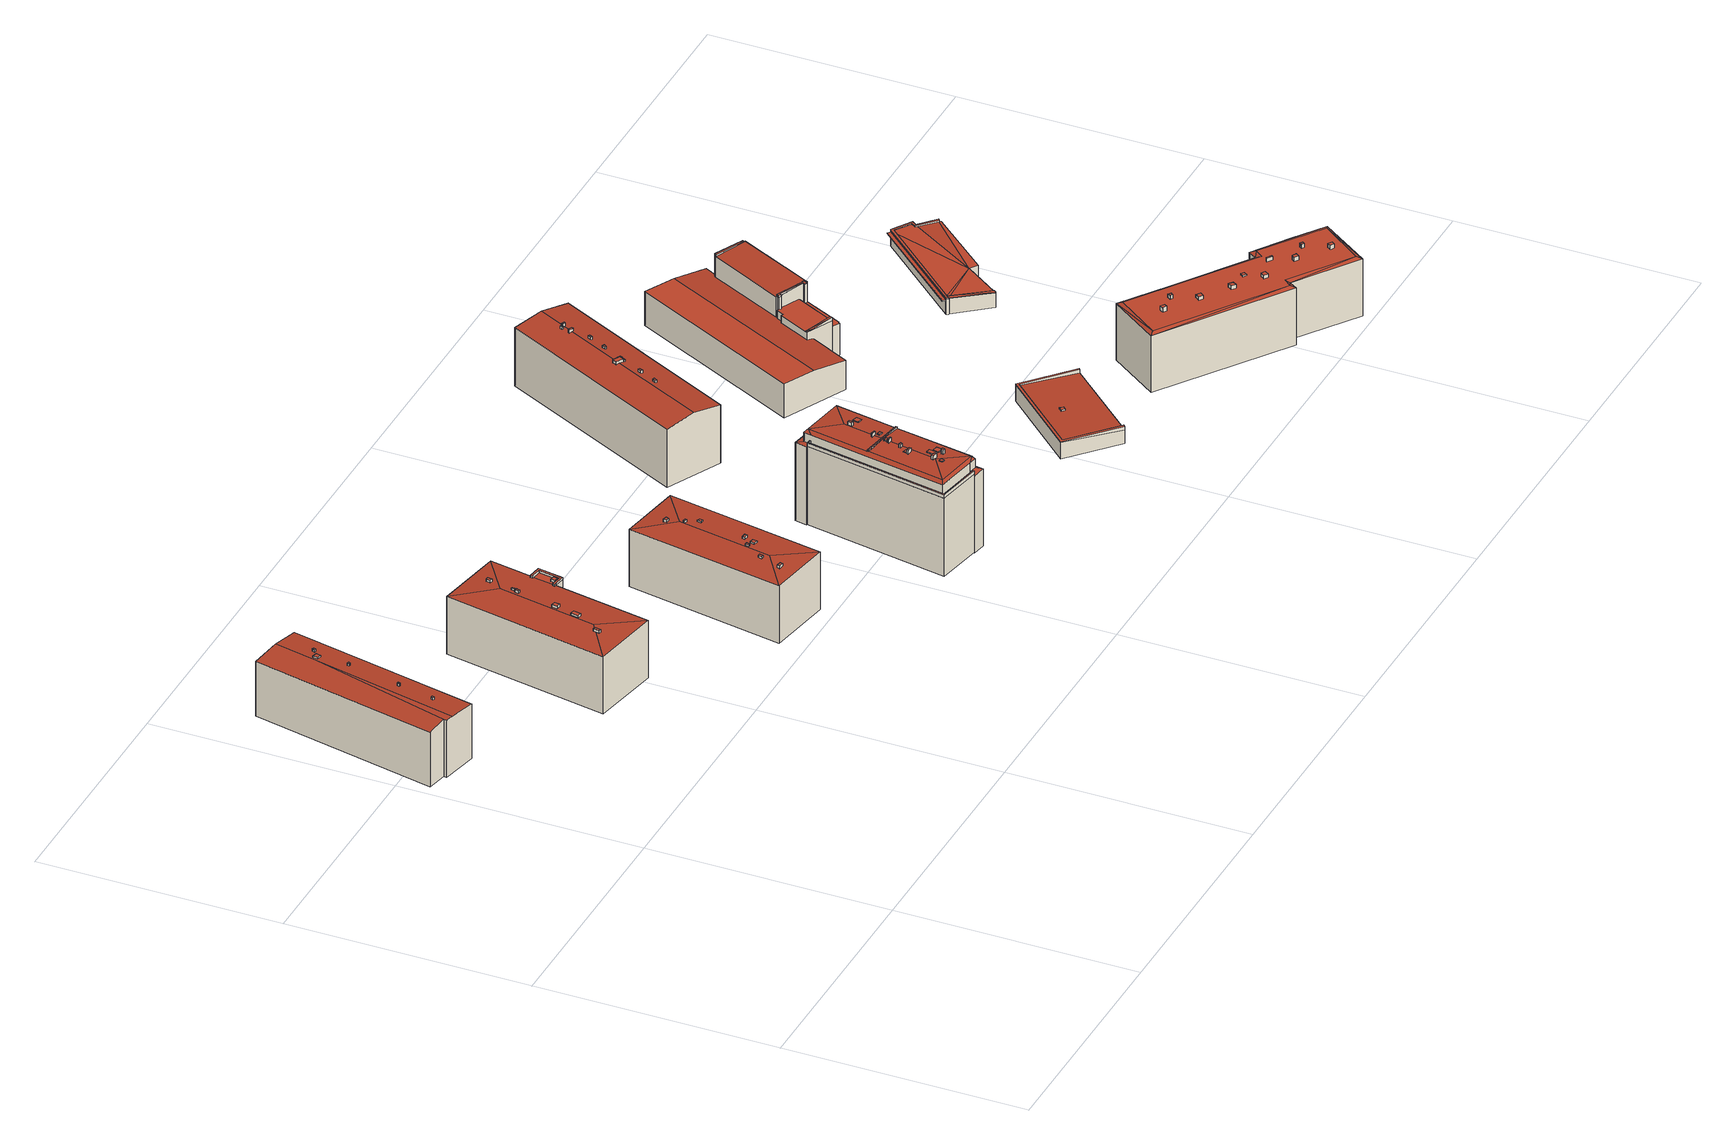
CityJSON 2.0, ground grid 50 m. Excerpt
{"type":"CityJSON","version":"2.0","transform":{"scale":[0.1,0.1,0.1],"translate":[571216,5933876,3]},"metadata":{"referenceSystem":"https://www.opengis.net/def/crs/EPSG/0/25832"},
"CityObjects":{
"building1":{"type":"Building","attributes":{"Grundfläche 2D":"479.820523","Grundhöhe NN":"5.786"},"children":["building1-1","building1-2","building1-3","building1-4","building1-5","building1-6","building1-7"],"geometry":[{"type":"Solid","lod":"3","boundaries":[[[[0,1,2,3,4]],[[3,5,6,4]],[[7,8,9,0,4,6]],[[6,5,6,7]],[[2,1,10,11]],[[3,2,11,12]],[[5,3,12,13]],[[7,6,5,13,14]],[[7,14,15,9,8]],[[10,1,0,9,15]],[[14,13,12,11,10,15]]]],"semantics":{"surfaces":[{"type":"RoofSurface"},{"type":"WallSurface"},{"type":"GroundSurface"}],"values":[[0,0,0,1,1,1,1,1,1,1,2]]}}]},
"building1-1":{"type":"BuildingInstallation","parents":["building1"],"geometry":[{"type":"MultiSurface","lod":"3","boundaries":[[[16,17,18,19]],[[19,18,20,21]],[[16,19,21,22]],[[17,16,22,23]],[[18,17,23,20]]],"semantics":{"surfaces":[{"type":"RoofSurface"},{"type":"WallSurface"}],"values":[0,1,1,1,1]}}]},
"building1-2":{"type":"BuildingInstallation","parents":["building1"],"geometry":[{"type":"MultiSurface","lod":"3","boundaries":[[[24,25,26,27]],[[27,26,28,29]],[[24,27,29,30]],[[25,24,30,31]],[[31,28,26,25]]],"semantics":{"surfaces":[{"type":"RoofSurface"},{"type":"WallSurface"}],"values":[0,1,1,1,1]}}]},
"building1-3":{"type":"BuildingInstallation","parents":["building1"],"geometry":[{"type":"MultiSurface","lod":"3","boundaries":[[[32,33,34,35]],[[35,34,36,37]],[[32,35,37,38]],[[33,32,38,39]],[[34,33,39,36]]],"semantics":{"surfaces":[{"type":"RoofSurface"},{"type":"WallSurface"}],"values":[0,1,1,1,1]}}]},
"building1-4":{"type":"BuildingInstallation","parents":["building1"],"geometry":[{"type":"MultiSurface","lod":"3","boundaries":[[[40,41,42,43]],[[41,40,44,45]],[[43,42,46,47]],[[40,43,47,44]],[[42,41,45,46]]],"semantics":{"surfaces":[{"type":"RoofSurface"},{"type":"WallSurface"}],"values":[0,1,1,1,1]}}]},
"building1-5":{"type":"BuildingInstallation","parents":["building1"],"geometry":[{"type":"MultiSurface","lod":"3","boundaries":[[[48,49,50,51]],[[51,50,52,53]],[[48,51,53,54]],[[49,48,54,55]],[[50,49,55,52]]],"semantics":{"surfaces":[{"type":"RoofSurface"},{"type":"WallSurface"}],"values":[0,1,1,1,1]}}]},
"building1-6":{"type":"BuildingInstallation","parents":["building1"],"geometry":[{"type":"MultiSurface","lod":"3","boundaries":[[[56,57,58,59]],[[60,61,58,57]],[[62,60,57,56]],[[61,63,59,58]],[[63,62,56,59]],[[60,62,63,61]]],"semantics":{"surfaces":[{"type":"RoofSurface"},{"type":"WallSurface"},{"type":"OuterCeilingSurface"}],"values":[0,1,1,1,1,2]}}]},
"building1-7":{"type":"BuildingInstallation","parents":["building1"],"geometry":[{"type":"MultiSurface","lod":"3","boundaries":[[[64,65,66,67]],[[66,65,68,69]],[[67,66,69,70]],[[64,67,70,71]],[[65,64,71,68]],[[69,68,71,70]]],"semantics":{"surfaces":[{"type":"RoofSurface"},{"type":"WallSurface"},{"type":"OuterCeilingSurface"}],"values":[0,1,1,1,1,2]}}]},
"building2":{"type":"Building","attributes":{"Grundfläche 2D":"516.847335","Grundhöhe NN":"5.838"},"children":["building2-1","building2-2","building2-3","building2-4","building2-5","building2-6","building2-7","building2-8"],"geometry":[{"type":"Solid","lod":"3","boundaries":[[[[72,73,74,75,76]],[[77,78,79,80,81,82]],[[76,75,78,77,82,81,83,84]],[[85,84,83]],[[74,73,72,76,84,85]],[[78,75,86,87]],[[79,78,87,88]],[[80,79,88,89]],[[81,80,89,90]],[[83,81,90,91]],[[85,83,91,92]],[[74,85,92,93]],[[75,74,93,86]],[[93,92,91,90,89,88,87,86]]]],"semantics":{"surfaces":[{"type":"RoofSurface"},{"type":"WallSurface"},{"type":"GroundSurface"}],"values":[[0,0,0,0,0,1,1,1,1,1,1,1,1,2]]}}]},
"building2-1":{"type":"BuildingInstallation","parents":["building2"],"geometry":[{"type":"MultiSurface","lod":"3","boundaries":[[[94,95,96,97]],[[97,96,98,99]],[[94,97,99,100]],[[95,94,100,101]],[[96,95,101,98]]],"semantics":{"surfaces":[{"type":"RoofSurface"},{"type":"WallSurface"}],"values":[0,1,1,1,1]}}]},
"building2-2":{"type":"BuildingInstallation","parents":["building2"],"geometry":[{"type":"MultiSurface","lod":"3","boundaries":[[[102,103,104,105]],[[105,104,106,107]],[[102,105,107,108]],[[103,102,108,109]],[[104,103,109,106]]],"semantics":{"surfaces":[{"type":"RoofSurface"},{"type":"WallSurface"}],"values":[0,1,1,1,1]}}]},
"building2-3":{"type":"BuildingInstallation","parents":["building2"],"geometry":[{"type":"MultiSurface","lod":"3","boundaries":[[[110,111,112,113]],[[114,115,113,112]],[[110,113,115,116]],[[111,110,116,117]],[[117,114,112,111]]],"semantics":{"surfaces":[{"type":"RoofSurface"},{"type":"WallSurface"}],"values":[0,1,1,1,1]}}]},
"building2-4":{"type":"BuildingInstallation","parents":["building2"],"geometry":[{"type":"MultiSurface","lod":"3","boundaries":[[[118,119,120,121]],[[121,120,122,123]],[[123,124,118,121]],[[119,118,124,125]],[[125,122,120,119]]],"semantics":{"surfaces":[{"type":"RoofSurface"},{"type":"WallSurface"}],"values":[0,1,1,1,1]}}]},
"building2-5":{"type":"BuildingInstallation","parents":["building2"],"geometry":[{"type":"MultiSurface","lod":"3","boundaries":[[[126,127,128,129]],[[129,128,130,131]],[[131,132,126,129]],[[127,126,132,133]],[[133,130,128,127]]],"semantics":{"surfaces":[{"type":"RoofSurface"},{"type":"WallSurface"}],"values":[0,1,1,1,1]}}]},
"building2-6":{"type":"BuildingInstallation","parents":["building2"],"geometry":[{"type":"MultiSurface","lod":"3","boundaries":[[[134,135,136,137,138]],[[139,136,135,140,73]],[[139,141,137,136]],[[134,138,137,141,72,142]],[[142,140,135,134]]],"semantics":{"surfaces":[{"type":"RoofSurface"},{"type":"WallSurface"}],"values":[0,1,1,1,1]}}]},
"building2-7":{"type":"BuildingInstallation","parents":["building2"],"geometry":[{"type":"MultiSurface","lod":"3","boundaries":[[[143,144,145,146,147,148,149,150,151,152]],[[78,79,148,147]],[[153,78,147,146]],[[79,80,149,148]],[[149,80,81,154,150]],[[151,150,154,155]],[[156,143,152,151,155,82]],[[156,157,144,143]],[[157,77,158,145,144]],[[146,145,158,153]]],"semantics":{"surfaces":[{"type":"RoofSurface"},{"type":"WallSurface"}],"values":[0,1,1,1,1,1,1,1,1,1]}}]},
"building2-8":{"type":"BuildingInstallation","parents":["building2"],"geometry":[{"type":"MultiSurface","lod":"3","boundaries":[[[159,160,161,162]],[[163,160,159,129,131]],[[161,160,163,164]],[[164,165,162,161]],[[131,129,159,162,165]]],"semantics":{"surfaces":[{"type":"RoofSurface"},{"type":"WallSurface"}],"values":[0,1,1,1,1]}}]},
"building3":{"type":"Building","attributes":{"Grundfläche 2D":"452.278908","Grundhöhe NN":"5.949"},"children":["building3-1","building3-2","building3-3","building3-4","building3-5","building3-6","building3-7","building3-8"],"geometry":[{"type":"Solid","lod":"3","boundaries":[[[[166,167,168]],[[167,166,169,170]],[[171,170,169]],[[168,167,170,171]],[[172,173,169,166]],[[173,174,171,169]],[[174,175,168,171]],[[175,172,166,168]],[[175,174,173,172]]]],"semantics":{"surfaces":[{"type":"RoofSurface"},{"type":"WallSurface"},{"type":"GroundSurface"}],"values":[[0,0,0,0,1,1,1,1,2]]}}]},
"building3-1":{"type":"BuildingInstallation","parents":["building3"],"geometry":[{"type":"MultiSurface","lod":"3","boundaries":[[[176,177,178,179]],[[179,178,180,181]],[[176,179,181,182]],[[177,176,182,183]],[[178,177,183,180]]],"semantics":{"surfaces":[{"type":"RoofSurface"},{"type":"WallSurface"}],"values":[0,1,1,1,1]}}]},
"building3-2":{"type":"BuildingInstallation","parents":["building3"],"geometry":[{"type":"MultiSurface","lod":"3","boundaries":[[[184,185,186,187]],[[188,189,187,186]],[[184,187,189,190]],[[185,184,190,191]],[[191,188,186,185]]],"semantics":{"surfaces":[{"type":"RoofSurface"},{"type":"WallSurface"}],"values":[0,1,1,1,1]}}]},
"building3-3":{"type":"BuildingInstallation","parents":["building3"],"geometry":[{"type":"MultiSurface","lod":"3","boundaries":[[[192,193,194,195]],[[195,194,196,197]],[[197,198,192,195]],[[198,199,193,192]],[[194,193,199,196]]],"semantics":{"surfaces":[{"type":"RoofSurface"},{"type":"WallSurface"}],"values":[0,1,1,1,1]}}]},
"building3-4":{"type":"BuildingInstallation","parents":["building3"],"geometry":[{"type":"MultiSurface","lod":"3","boundaries":[[[200,201,202,203]],[[203,202,204,205]],[[200,203,205,206]],[[201,200,206,207]],[[202,201,207,204]]],"semantics":{"surfaces":[{"type":"RoofSurface"},{"type":"WallSurface"}],"values":[0,1,1,1,1]}}]},
"building3-5":{"type":"BuildingInstallation","parents":["building3"],"geometry":[{"type":"MultiSurface","lod":"3","boundaries":[[[208,209,210,211]],[[211,210,212,213]],[[208,211,213,214]],[[209,208,214,215]],[[210,209,215,212]]],"semantics":{"surfaces":[{"type":"RoofSurface"},{"type":"WallSurface"}],"values":[0,1,1,1,1]}}]},
"building3-6":{"type":"BuildingInstallation","parents":["building3"],"geometry":[{"type":"MultiSurface","lod":"3","boundaries":[[[216,217,218,219]],[[219,218,220,221]],[[216,219,221,222]],[[217,216,222,223]],[[218,217,223,220]]],"semantics":{"surfaces":[{"type":"RoofSurface"},{"type":"WallSurface"}],"values":[0,1,1,1,1]}}]},
"building3-7":{"type":"BuildingInstallation","parents":["building3"],"geometry":[{"type":"MultiSurface","lod":"3","boundaries":[[[224,225,226,227]],[[227,226,228,229]],[[224,227,229,230]],[[225,224,230,231]],[[226,225,231,228]]],"semantics":{"surfaces":[{"type":"RoofSurface"},{"type":"WallSurface"}],"values":[0,1,1,1,1]}}]},
"building3-8":{"type":"BuildingInstallation","parents":["building3"],"geometry":[{"type":"MultiSurface","lod":"3","boundaries":[[[232,233,234,235]],[[235,234,236,237]],[[232,235,237,238]],[[233,232,238,239]],[[234,233,239,236]]],"semantics":{"surfaces":[{"type":"RoofSurface"},{"type":"WallSurface"}],"values":[0,1,1,1,1]}}]},
"building4":{"type":"Building","attributes":{"Grundfläche 2D":"410.886197","Grundhöhe NN":"3.977"},"children":["building4-1","building4-2","building4-3","building4-4","building4-5","building4-6","building4-7","building4-8","building4-9","building4-10","building4-11","building4-12","building4-13","building4-14","building4-15","building4-16"],"geometry":[{"type":"Solid","lod":"3","boundaries":[[[[240,241,242,243]],[[243,242,244,245]],[[246,245,244,242,247,248,249,250]],[[251,252,253,254]],[[255,253,252]],[[256,257,258]],[[259,251,254,260,261,257,256]],[[262,253,255]],[[263,262,264,265,266]],[[267,253,262,263]],[[258,257,265,264]],[[268,254,253]],[[263,266,265,269,270,271,272,273,274,275,276,277,278,279,268,253,267]],[[260,254,268,279,278,277,276,275,274,273,272,271,270,269,257,261]],[[269,265,257]],[[280,281,282,283]],[[249,284,285,286,287,250]],[[288,289,286,285]],[[289,288,290,291,292]],[[293,294,295]],[[240,296,297,298,299,293,300]],[[299,294,293]],[[301,302,303,304]],[[305,306,307,308]],[[309,305,308]],[[307,306,283,282]],[[291,280,283,306,310,311]],[[280,291,290,281]],[[248,284,249]],[[312,289,292,291,311,313]],[[286,289,312,314]],[[287,286,314,315]],[[250,287,315,316]],[[241,240,300]],[[298,297,317,318]],[[299,298,318,319]],[[294,299,319,320]],[[301,295,294,302]],[[303,302,294,320,321,305]],[[303,305,309,304]],[[243,245,297,296,240]],[[250,316,322,246]],[[245,246,322,317,297]],[[306,305,321,310]],[[251,242,241,252]],[[252,241,300]],[[252,300,293,255]],[[301,304,309,308,307,282,281,290,288,264,262,255,293,295]],[[264,288,285,258]],[[248,247,242,251,259,256,258,285,284]],[[319,318,317,322,316,315,314,312,313,311,310,321,320]]]],"semantics":{"surfaces":[{"type":"RoofSurface"},{"type":"WallSurface"},{"type":"GroundSurface"}],"values":[[0,0,0,0,0,0,0,0,0,0,0,0,0,0,0,0,0,0,0,0,0,0,0,0,0,1,1,1,1,1,1,1,1,1,1,1,1,1,1,1,1,1,1,1,1,1,1,1,1,1,2]]}}]},
"building4-1":{"type":"BuildingInstallation","parents":["building4"],"geometry":[{"type":"MultiSurface","lod":"3","boundaries":[[[323,324,325,326,327,328,329,330]],[[245,243,324,323]],[[243,244,331,325,324]],[[331,332,326,325]],[[327,326,332,247]],[[284,328,327,247,248]],[[248,249,250,329,328,284]],[[250,246,330,329]],[[246,245,323,330]]],"semantics":{"surfaces":[{"type":"RoofSurface"},{"type":"WallSurface"}],"values":[0,1,1,1,1,1,1,1,1]}}]},
"building4-2":{"type":"BuildingInstallation","parents":["building4"],"geometry":[{"type":"MultiSurface","lod":"3","boundaries":[[[333,334,335,336]],[[337,338,334,333]],[[339,335,334,338,279]],[[339,340,336,335]],[[337,333,336,340,278]]],"semantics":{"surfaces":[{"type":"RoofSurface"},{"type":"WallSurface"}],"values":[0,1,1,1,1]}}]},
"building4-3":{"type":"BuildingInstallation","parents":["building4"],"geometry":[{"type":"MultiSurface","lod":"3","boundaries":[[[341,272,342,343,273,344,345]],[[267,263,345,344]],[[263,266,341,345]],[[272,341,266,346]],[[272,347,261,342]],[[261,260,343,342]],[[273,343,260,348]],[[344,273,349,267]]],"semantics":{"surfaces":[{"type":"RoofSurface"},{"type":"WallSurface"}],"values":[0,1,1,1,1,1,1,1]}}]},
"building4-4":{"type":"BuildingInstallation","parents":["building4"],"geometry":[{"type":"MultiSurface","lod":"3","boundaries":[[[350,351,352,353,354,355]],[[356,357,351]],[[350,356,351]],[[358,353,352,351,357,359]],[[354,353,358,360]],[[356,350,355,354,360,361]]],"semantics":{"surfaces":[{"type":"RoofSurface"},{"type":"WallSurface"}],"values":[0,1,1,1,1,1]}}]},
"building4-5":{"type":"BuildingInstallation","parents":["building4"],"geometry":[{"type":"MultiSurface","lod":"3","boundaries":[[[362,363,364,365]],[[363,362,366,367]],[[364,363,367,368]],[[365,364,368,369]],[[362,365,369,366]]],"semantics":{"surfaces":[{"type":"RoofSurface"},{"type":"WallSurface"}],"values":[0,1,1,1,1]}}]},
"building4-6":{"type":"BuildingInstallation","parents":["building4"],"geometry":[{"type":"MultiSurface","lod":"3","boundaries":[[[370,371,372,373]],[[373,372,374,375]],[[370,373,375,376]],[[371,370,376,377]],[[372,371,377,374]]],"semantics":{"surfaces":[{"type":"RoofSurface"},{"type":"WallSurface"}],"values":[0,1,1,1,1]}}]},
"building4-7":{"type":"BuildingInstallation","parents":["building4"],"geometry":[{"type":"MultiSurface","lod":"3","boundaries":[[[378,379,380,381]],[[382,379,378,383,271]],[[382,384,380,379]],[[385,381,380,384,270]],[[385,383,378,381]]],"semantics":{"surfaces":[{"type":"RoofSurface"},{"type":"WallSurface"}],"values":[0,1,1,1,1]}}]},
"building4-8":{"type":"BuildingInstallation","parents":["building4"],"geometry":[{"type":"MultiSurface","lod":"3","boundaries":[[[386,387,388,389]],[[390,391,389,388]],[[386,389,391,392]],[[392,393,387,386]],[[388,387,393,390]]],"semantics":{"surfaces":[{"type":"RoofSurface"},{"type":"WallSurface"}],"values":[0,1,1,1,1]}}]},
"building4-9":{"type":"BuildingInstallation","parents":["building4"],"geometry":[{"type":"MultiSurface","lod":"3","boundaries":[[[394,395,396,397]],[[397,396,398,399]],[[394,397,399,400]],[[395,394,400,401]],[[396,395,401,398]]],"semantics":{"surfaces":[{"type":"RoofSurface"},{"type":"WallSurface"}],"values":[0,1,1,1,1]}}]},
"building4-10":{"type":"BuildingInstallation","parents":["building4"],"geometry":[{"type":"MultiSurface","lod":"3","boundaries":[[[402,403,404,405,406,407]],[[408,405,404,403,409,410]],[[406,405,408,411]],[[412,402,407,406,411,413]],[[403,402,412,409]]],"semantics":{"surfaces":[{"type":"RoofSurface"},{"type":"WallSurface"}],"values":[0,1,1,1,1]}}]},
"building4-11":{"type":"BuildingInstallation","parents":["building4"],"geometry":[{"type":"MultiSurface","lod":"3","boundaries":[[[414,415,416,417]],[[418,419,415,414]],[[419,420,416,415]],[[420,421,417,416]],[[421,418,414,417]]],"semantics":{"surfaces":[{"type":"RoofSurface"},{"type":"WallSurface"}],"values":[0,1,1,1,1]}}]},
"building4-12":{"type":"BuildingInstallation","parents":["building4"],"geometry":[{"type":"MultiSurface","lod":"3","boundaries":[[[422,423,424,425]],[[426,427,423,422]],[[427,277,428,424,423]],[[428,429,425,424]],[[426,422,425,429,276]]],"semantics":{"surfaces":[{"type":"RoofSurface"},{"type":"WallSurface"}],"values":[0,1,1,1,1]}}]},
"building4-13":{"type":"BuildingInstallation","parents":["building4"],"geometry":[{"type":"MultiSurface","lod":"3","boundaries":[[[430,431,432,433,434,435]],[[436,437,430,435]],[[438,433,432,431,430,437,275,439]],[[438,440,434,433]],[[274,436,435,434,440]]],"semantics":{"surfaces":[{"type":"RoofSurface"},{"type":"WallSurface"}],"values":[0,1,1,1,1]}}]},
"building4-14":{"type":"BuildingInstallation","parents":["building4"],"geometry":[{"type":"MultiSurface","lod":"3","boundaries":[[[441,442,443,444]],[[445,446,444,443]],[[441,444,446,447]],[[447,448,442,441]],[[443,442,448,445]]],"semantics":{"surfaces":[{"type":"RoofSurface"},{"type":"WallSurface"}],"values":[0,1,1,1,1]}}]},
"building4-15":{"type":"BuildingInstallation","parents":["building4"],"geometry":[{"type":"MultiSurface","lod":"3","boundaries":[[[449,450,451,452]],[[452,451,453,454]],[[449,452,454,455]],[[450,449,455,456]],[[451,450,456,453]]],"semantics":{"surfaces":[{"type":"RoofSurface"},{"type":"WallSurface"}],"values":[0,1,1,1,1]}}]},
"building4-16":{"type":"BuildingInstallation","parents":["building4"],"geometry":[{"type":"MultiSurface","lod":"3","boundaries":[[[457,458,459,460]],[[461,462,458,457]],[[462,463,459,458]],[[463,464,460,459]],[[464,461,457,460]]],"semantics":{"surfaces":[{"type":"RoofSurface"},{"type":"WallSurface"}],"values":[0,1,1,1,1]}}]},
"building5":{"type":"Building","attributes":{"Grundfläche 2D":"140.785035","Grundhöhe NN":"5.157"},"geometry":[{"type":"Solid","lod":"3","boundaries":[[[[465,466,467,468,469,470,471,472,473]],[[474,475,467,466]],[[475,476,477,478,479,471,470,469,468,467]],[[479,480,481,482,465,473,472,471]],[[482,474,466,465]],[[476,475,474,482,481,480,479,478,477]]]],"semantics":{"surfaces":[{"type":"RoofSurface"},{"type":"WallSurface"},{"type":"GroundSurface"}],"values":[[0,1,1,1,1,2]]}}]},
"building6":{"type":"Building","attributes":{"Grundfläche 2D":"553.364029","Grundhöhe NN":"5.440"},"children":["building6-1","building6-2","building6-3","building6-4","building6-5","building6-6","building6-7","building6-8","building6-9","building6-10"],"geometry":[{"type":"Solid","lod":"3","boundaries":[[[[483,484,485,486,487,488,489,490,491,492]],[[487,486,485,484,483,492,491,490,493,494]],[[489,488,495,496]],[[493,490,489,496,497]],[[494,493,497,498]],[[495,488,487,494,498]],[[497,496,495,498]]]],"semantics":{"surfaces":[{"type":"RoofSurface"},{"type":"WallSurface"},{"type":"GroundSurface"}],"values":[[0,0,1,1,1,1,2]]}}]},
"building6-1":{"type":"BuildingInstallation","parents":["building6"],"geometry":[{"type":"MultiSurface","lod":"3","boundaries":[[[499,500,501,502]],[[502,501,503,504]],[[499,502,504,505]],[[500,499,505,506]],[[501,500,506,503]]],"semantics":{"surfaces":[{"type":"RoofSurface"},{"type":"WallSurface"}],"values":[0,1,1,1,1]}}]},
"building6-2":{"type":"BuildingInstallation","parents":["building6"],"geometry":[{"type":"MultiSurface","lod":"3","boundaries":[[[507,508,509,510]],[[510,509,511,512]],[[507,510,512,513]],[[508,507,513,514]],[[509,508,514,511]]],"semantics":{"surfaces":[{"type":"RoofSurface"},{"type":"WallSurface"}],"values":[0,1,1,1,1]}}]},
"building6-3":{"type":"BuildingInstallation","parents":["building6"],"geometry":[{"type":"MultiSurface","lod":"3","boundaries":[[[515,516,517,518]],[[519,520,516,515]],[[520,521,517,516]],[[521,522,518,517]],[[522,519,515,518]]],"semantics":{"surfaces":[{"type":"RoofSurface"},{"type":"WallSurface"}],"values":[0,1,1,1,1]}}]},
"building6-4":{"type":"BuildingInstallation","parents":["building6"],"geometry":[{"type":"MultiSurface","lod":"3","boundaries":[[[523,524,525,526,527]],[[528,529,525,524]],[[529,484,530,527,526,525]],[[530,531,523,527]],[[483,528,524,523,531]]],"semantics":{"surfaces":[{"type":"RoofSurface"},{"type":"WallSurface"}],"values":[0,1,1,1,1]}}]},
"building6-5":{"type":"BuildingInstallation","parents":["building6"],"geometry":[{"type":"MultiSurface","lod":"3","boundaries":[[[532,533,534,535]],[[536,537,532,535]],[[538,533,532,537,486]],[[538,539,534,533]],[[485,536,535,534,539]]],"semantics":{"surfaces":[{"type":"RoofSurface"},{"type":"WallSurface"}],"values":[0,1,1,1,1]}}]},
"building6-6":{"type":"BuildingInstallation","parents":["building6"],"geometry":[{"type":"MultiSurface","lod":"3","boundaries":[[[540,541,542,543]],[[543,542,544,545]],[[540,543,545,546]],[[541,540,546,547]],[[542,541,547,544]]],"semantics":{"surfaces":[{"type":"RoofSurface"},{"type":"WallSurface"}],"values":[0,1,1,1,1]}}]},
"building6-7":{"type":"BuildingInstallation","parents":["building6"],"geometry":[{"type":"MultiSurface","lod":"3","boundaries":[[[548,549,550,551]],[[548,551,552,553]],[[551,550,554,552]],[[549,548,553,555]],[[550,549,555,554]]],"semantics":{"surfaces":[{"type":"RoofSurface"},{"type":"WallSurface"}],"values":[0,1,1,1,1]}}]},
"building6-8":{"type":"BuildingInstallation","parents":["building6"],"geometry":[{"type":"MultiSurface","lod":"3","boundaries":[[[556,557,558,559]],[[559,558,560,561]],[[556,559,561,562]],[[557,556,562,563]],[[558,557,563,560]]],"semantics":{"surfaces":[{"type":"RoofSurface"},{"type":"WallSurface"}],"values":[0,1,1,1,1]}}]},
"building6-9":{"type":"BuildingInstallation","parents":["building6"],"geometry":[{"type":"MultiSurface","lod":"3","boundaries":[[[564,565,566,567]],[[567,566,568,569]],[[564,567,569,570]],[[565,564,570,571]],[[566,565,571,568]]],"semantics":{"surfaces":[{"type":"RoofSurface"},{"type":"WallSurface"}],"values":[0,1,1,1,1]}}]},
"building6-10":{"type":"BuildingInstallation","parents":["building6"],"geometry":[{"type":"MultiSurface","lod":"3","boundaries":[[[572,573,574,575,576,577]],[[578,579,580,575,574,573]],[[581,576,575,580,492]],[[581,582,577,576]],[[573,572,577,582,491,578]]],"semantics":{"surfaces":[{"type":"RoofSurface"},{"type":"WallSurface"}],"values":[0,1,1,1,1]}}]},
"building7":{"type":"Building","attributes":{"Grundfläche 2D":"264.775721","Grundhöhe NN":"6.166"},"children":["building7-1"],"geometry":[{"type":"Solid","lod":"3","boundaries":[[[[583,584,585,586,587,588,589,590]],[[591,592,593,594]],[[595,594,585,584]],[[594,593,586,585]],[[587,586,593,592]],[[592,591,588,587]],[[591,596,589,588]],[[596,597,590,589]],[[597,598,583,590]],[[595,584,583,598]],[[598,597,599,600]],[[595,598,600,601]],[[594,595,601,602]],[[603,596,591,594,602,604]],[[597,596,603,599]],[[602,601,600,599,603,604]]]],"semantics":{"surfaces":[{"type":"RoofSurface"},{"type":"WallSurface"},{"type":"GroundSurface"}],"values":[[0,0,1,1,1,1,1,1,1,1,1,1,1,1,1,2]]}}]},
"building7-1":{"type":"BuildingInstallation","parents":["building7"],"geometry":[{"type":"MultiSurface","lod":"3","boundaries":[[[605,606,607,608]],[[608,607,609,610]],[[605,608,610,611]],[[606,605,611,612]],[[607,606,612,609]]],"semantics":{"surfaces":[{"type":"RoofSurface"},{"type":"WallSurface"}],"values":[0,1,1,1,1]}}]},
"building8":{"type":"Building","attributes":{"Grundfläche 2D":"761.948234","Grundhöhe NN":"5.975"},"children":["building8-1","building8-2","building8-3"],"geometry":[{"type":"Solid","lod":"3","boundaries":[[[[613,614,615,616,617,618,619,620,621,622,623,624]],[[625,626,627,628,629,630,631,632,633,634,635,636,637,638,639,640,641,642,643,644,645,646,647]],[[648,649,650,651,652,653,654,655,656,657,658,659,660,661,662,663,664]],[[656,665,666,657]],[[667,668,669,670,671,672,673,674,675,676,677]],[[618,664,663,619]],[[619,663,662,620]],[[620,662,661,621]],[[622,621,661,660,623]],[[678,624,623,660,659,679]],[[678,677,624]],[[614,613,624,677,676]],[[655,654,680,681]],[[665,656,655,681,682]],[[666,665,682,683]],[[658,657,666,683,684]],[[659,658,684,679]],[[667,677,678,685]],[[668,667,685,686]],[[669,668,686,687]],[[670,669,687,688]],[[618,617,643,642,641,640,649,648,664]],[[643,617,616,644]],[[644,616,615,645]],[[676,675,647,646,645,615,614]],[[647,675,674,625]],[[625,674,673,626]],[[626,673,672,627]],[[629,628,627,672,671,670]],[[629,670,688,689,630]],[[632,631,630,689,690]],[[633,632,690,691]],[[634,633,691,692]],[[653,636,635,634,692,680,654]],[[636,653,652,637]],[[637,652,651,638]],[[638,651,650,639]],[[639,650,649,640]],[[691,690,689,688,687,686,685,678,679,684,683,682,681,680,692]]]],"semantics":{"surfaces":[{"type":"RoofSurface"},{"type":"WallSurface"},{"type":"GroundSurface"}],"values":[[0,0,0,0,0,1,1,1,1,1,1,1,1,1,1,1,1,1,1,1,1,1,1,1,1,1,1,1,1,1,1,1,1,1,1,1,1,1,2]]}}]},
"building8-1":{"type":"BuildingInstallation","parents":["building8"],"geometry":[{"type":"MultiSurface","lod":"3","boundaries":[[[693,694,695]],[[696,693,695,697]],[[698,697,699]],[[696,697,698]],[[624,613,694,693]],[[694,613,700,697,695]],[[700,622,699,697]],[[622,623,698,699]],[[623,624,693,696,698]]],"semantics":{"surfaces":[{"type":"RoofSurface"},{"type":"WallSurface"}],"values":[0,0,0,0,1,1,1,1,1]}}]},
"building8-2":{"type":"BuildingInstallation","parents":["building8"],"geometry":[{"type":"MultiSurface","lod":"3","boundaries":[[[701,702,703,704,705]],[[635,636,703,702,634]],[[636,637,706,705,704,703]],[[633,701,705,706]],[[633,634,702,701]]],"semantics":{"surfaces":[{"type":"RoofSurface"},{"type":"WallSurface"}],"values":[0,1,1,1,1]}}]},
"building8-3":{"type":"BuildingInstallation","parents":["building8"],"geometry":[{"type":"MultiSurface","lod":"3","boundaries":[[[707,708,709,710,711,712,713,714,715,716,717,718,719,720,721,722,723]],[[643,644,718,717]],[[644,645,719,718]],[[646,647,720,719,645]],[[721,720,647,625]],[[625,626,722,721]],[[626,627,723,722]],[[627,724,725,708,707,723]],[[725,726,709,708]],[[726,727,710,709]],[[727,728,729,730,713,712,711,710]],[[641,642,643,717,716,715,714,713,730,640]]],"semantics":{"surfaces":[{"type":"RoofSurface"},{"type":"WallSurface"}],"values":[0,1,1,1,1,1,1,1,1,1,1,1]}}]},
"building9":{"type":"Building","attributes":{"Grundfläche 2D":"584.685954","Grundhöhe NN":"6.129"},"children":["building9-1","building9-2","building9-3","building9-4","building9-5","building9-6","building9-7","building9-8","building9-9","building9-10","building9-11","building9-12","building9-13"],"geometry":[{"type":"Solid","lod":"3","boundaries":[[[[731,732,733]],[[733,734,735]],[[732,734,733]],[[736,737,731]],[[737,732,731]],[[738,737,736]],[[739,740,738]],[[740,741,738]],[[741,737,738]],[[742,743,739]],[[743,740,739]],[[744,745,746,743,742]],[[747,746,745]],[[735,734,748,747]],[[748,746,747]],[[740,743,746,748,734,732,737,741]],[[731,733,749,750]],[[736,731,750,751]],[[738,736,751,752]],[[739,738,752,753]],[[742,739,753,754]],[[745,744,742,754,755]],[[747,745,755,756]],[[733,735,747,756,749]],[[750,749,756,755,754,753,752,751]]]],"semantics":{"surfaces":[{"type":"RoofSurface"},{"type":"WallSurface"},{"type":"GroundSurface"}],"values":[[0,0,0,0,0,0,0,0,0,0,0,0,0,0,0,0,1,1,1,1,1,1,1,1,2]]}}]},
"building9-1":{"type":"BuildingInstallation","parents":["building9"],"geometry":[{"type":"MultiSurface","lod":"3","boundaries":[[[757,758,759,760]],[[760,759,761,762]],[[757,760,762,763]],[[758,757,763,764]],[[759,758,764,761]]],"semantics":{"surfaces":[{"type":"RoofSurface"},{"type":"WallSurface"}],"values":[0,1,1,1,1]}}]},
"building9-2":{"type":"BuildingInstallation","parents":["building9"],"geometry":[{"type":"MultiSurface","lod":"3","boundaries":[[[765,766,767,768]],[[768,767,769,770]],[[770,771,765,768]],[[771,772,766,765]],[[767,766,772,769]]],"semantics":{"surfaces":[{"type":"RoofSurface"},{"type":"WallSurface"}],"values":[0,1,1,1,1]}}]},
"building9-3":{"type":"BuildingInstallation","parents":["building9"],"geometry":[{"type":"MultiSurface","lod":"3","boundaries":[[[773,774,775,776]],[[776,775,777,778]],[[778,779,773,776]],[[779,780,774,773]],[[775,774,780,777]]],"semantics":{"surfaces":[{"type":"RoofSurface"},{"type":"WallSurface"}],"values":[0,1,1,1,1]}}]},
"building9-4":{"type":"BuildingInstallation","parents":["building9"],"geometry":[{"type":"MultiSurface","lod":"3","boundaries":[[[781,782,783,784]],[[784,783,785,786]],[[781,784,786,787]],[[782,781,787,788]],[[783,782,788,785]]],"semantics":{"surfaces":[{"type":"RoofSurface"},{"type":"WallSurface"}],"values":[0,1,1,1,1]}}]},
"building9-5":{"type":"BuildingInstallation","parents":["building9"],"geometry":[{"type":"MultiSurface","lod":"3","boundaries":[[[789,790,791,792,793,794]],[[795,796,790,789,797]],[[791,790,796,798]],[[799,800,792,791,798]],[[800,801,802,797,789,794,793,792]]],"semantics":{"surfaces":[{"type":"RoofSurface"},{"type":"WallSurface"}],"values":[0,1,1,1,1]}}]},
"building9-6":{"type":"BuildingInstallation","parents":["building9"],"geometry":[{"type":"MultiSurface","lod":"3","boundaries":[[[803,804,805,806]],[[806,805,807,808]],[[803,806,808,809]],[[804,803,809,810]],[[805,804,810,807]]],"semantics":{"surfaces":[{"type":"RoofSurface"},{"type":"WallSurface"}],"values":[0,1,1,1,1]}}]},
"building9-7":{"type":"BuildingInstallation","parents":["building9"],"geometry":[{"type":"MultiSurface","lod":"3","boundaries":[[[811,812,813,814,815,816]],[[817,814,813,812,818,819]],[[815,814,817,820]],[[816,815,820,821]],[[818,812,811,816,821,822]]],"semantics":{"surfaces":[{"type":"RoofSurface"},{"type":"WallSurface"}],"values":[0,1,1,1,1]}}]},
"building9-8":{"type":"BuildingInstallation","parents":["building9"],"geometry":[{"type":"MultiSurface","lod":"3","boundaries":[[[823,824,825,826,827,828]],[[826,825,824,829,830,831]],[[827,826,831,832]],[[823,828,827,832,833,834]],[[834,829,824,823]]],"semantics":{"surfaces":[{"type":"RoofSurface"},{"type":"WallSurface"}],"values":[0,1,1,1,1]}}]},
"building9-9":{"type":"BuildingInstallation","parents":["building9"],"geometry":[{"type":"MultiSurface","lod":"3","boundaries":[[[835,836,837,838]],[[838,837,839,840]],[[835,838,840,841]],[[836,835,841,842]],[[837,836,842,839]]],"semantics":{"surfaces":[{"type":"RoofSurface"},{"type":"WallSurface"}],"values":[0,1,1,1,1]}}]},
"building9-10":{"type":"BuildingInstallation","parents":["building9"],"geometry":[{"type":"MultiSurface","lod":"3","boundaries":[[[843,844,845,846]],[[844,843,847,848]],[[845,844,848,849]],[[849,850,846,845]],[[850,847,843,846]]],"semantics":{"surfaces":[{"type":"RoofSurface"},{"type":"WallSurface"}],"values":[0,1,1,1,1]}}]},
"building9-11":{"type":"BuildingInstallation","parents":["building9"],"geometry":[{"type":"MultiSurface","lod":"3","boundaries":[[[851,852,853,854]],[[855,856,853,852]],[[856,857,854,853]],[[857,858,851,854]],[[858,855,852,851]],[[855,858,857,856]]],"semantics":{"surfaces":[{"type":"RoofSurface"},{"type":"WallSurface"},{"type":"OuterCeilingSurface"}],"values":[0,1,1,1,1,2]}}]},
"building9-12":{"type":"BuildingInstallation","parents":["building9"],"geometry":[{"type":"MultiSurface","lod":"3","boundaries":[[[859,860,861,862]],[[863,864,861,860]],[[864,865,862,861]],[[865,866,859,862]],[[866,863,860,859]],[[863,866,865,864]]],"semantics":{"surfaces":[{"type":"RoofSurface"},{"type":"WallSurface"},{"type":"OuterCeilingSurface"}],"values":[0,1,1,1,1,2]}}]},
"building9-13":{"type":"BuildingInstallation","parents":["building9"],"geometry":[{"type":"MultiSurface","lod":"3","boundaries":[[[867,868,869,870]],[[871,872,870,869]],[[872,873,867,870]],[[873,874,868,867]],[[874,871,869,868]],[[874,873,872,871]]],"semantics":{"surfaces":[{"type":"RoofSurface"},{"type":"WallSurface"},{"type":"OuterCeilingSurface"}],"values":[0,1,1,1,1,2]}}]},
"building10":{"type":"Building","attributes":{"Grundfläche 2D":"242.270572","Grundhöhe NN":"6.377"},"children":["building10-1"],"geometry":[{"type":"Solid","lod":"3","boundaries":[[[[875,876,877,878]],[[876,879,880,881,877]],[[882,883,884,885,886,887,888,889,881,880,890,891,892,893,894,895]],[[896,897,898]],[[898,899,900,901,896]],[[902,903,898,904,905]],[[906,898,903]],[[907,908,909,910,898,906,911]],[[899,898,910]],[[912,897,875,878]],[[901,900,880,879,876,875,897,896]],[[900,899,910,909,890,880]],[[891,890,909,908]],[[908,907,911,892,891]],[[911,906,903,893,892]],[[903,902,913,895,894,893]],[[913,914,882,895]],[[914,915,883,882]],[[915,916,884,883]],[[916,917,885,884]],[[917,918,919,887,886,885]],[[919,920,888,887]],[[920,921,922,881,889,888]],[[922,923,912,878,877,881]],[[924,922,921,920,925,926]],[[927,912,923,922,924,928]],[[898,897,912,927,929]],[[904,898,929,930]],[[905,904,930,931]],[[902,905,931,932]],[[913,902,932,933]],[[914,913,933,934]],[[915,914,934,935]],[[916,915,935,936]],[[917,916,936,937]],[[919,938,939,940,925,920]],[[919,918,917,937,941,940,939,938]],[[938,919,938,939,940,939]],[[933,932,931,930,929,927,928,924,926,925,940,941,937,936,935,934]]]],"semantics":{"surfaces":[{"type":"RoofSurface"},{"type":"WallSurface"},{"type":"GroundSurface"}],"values":[[0,0,0,0,0,0,0,0,0,1,1,1,1,1,1,1,1,1,1,1,1,1,1,1,1,1,1,1,1,1,1,1,1,1,1,1,1,1,2]]}}]},
"building10-1":{"type":"BuildingInstallation","parents":["building10"],"geometry":[{"type":"MultiSurface","lod":"3","boundaries":[[[938,942,943,944]],[[938,939,945,942]],[[943,942,945,946]],[[944,943,946,947]],[[938,944,947,939]],[[945,939,947,946]]],"semantics":{"surfaces":[{"type":"RoofSurface"},{"type":"WallSurface"},{"type":"OuterCeilingSurface"}],"values":[0,1,1,1,1,2]}}]}
},
"vertices":[
[142,1305,154],[82,1318,148],[0,930,148],[42,921,153],[123,1215,154],[41,915,153],[57,911,154],[116,899,148],[141,1015,148],[199,1293,148],[82,1318,28],[0,930,28],[42,921,28],[41,915,28],[116,899,28],[199,1293,28],
[98,966,157],[99,970,157],[95,971,157],[94,967,157],[95,971,152],[94,967,152],[98,966,151],[99,970,151],
[137,1212,157],[139,1222,157],[129,1224,157],[128,1214,157],[129,1224,154],[128,1214,154],[137,1212,153],[139,1222,153],
[133,1153,157],[137,1152,157],[138,1156,157],[134,1157,157],[138,1156,151],[134,1157,152],[133,1153,152],[137,1152,151],
[149,1229,157],[153,1229,157],[154,1234,157],[151,1235,157],[149,1229,152],[153,1229,151],[154,1234,151],[151,1235,152],
[110,1042,157],[114,1041,157],[115,1046,157],[111,1046,157],[115,1046,151],[111,1046,152],[110,1042,152],[114,1041,151],
[183,1203,51],[181,1204,51],[175,1176,51],[177,1175,51],[181,1204,49],[175,1176,49],[183,1203,49],[177,1175,49],
[143,1015,51],[141,1015,51],[135,988,51],[137,988,51],[141,1015,49],[135,988,49],[137,988,49],[143,1015,49],
[420,787,158],[414,782,157],[350,739,154],[493,713,154],[433,796,159],[530,921,154],[529,915,154],[551,912,154],[561,965,154],[538,968,154],[537,964,154],[554,1058,154],[471,1001,159],[413,1083,154],[493,713,28],[529,915,28],[551,912,28],[561,965,28],[538,968,28],[554,1058,28],[413,1083,28],[350,739,28],
[489,1026,162],[491,1036,162],[486,1036,162],[484,1027,162],[486,1036,156],[484,1027,157],[489,1026,157],[491,1036,156],
[442,831,163],[451,830,163],[454,846,163],[445,848,163],[454,846,158],[445,848,159],[442,831,159],[451,830,158],
[545,919,159],[547,928,159],[538,930,159],[536,921,159],[538,930,154],[536,921,154],[545,919,154],[547,928,154],
[462,878,164],[464,889,164],[455,890,164],[453,879,164],[455,890,158],[453,879,158],[462,878,158],[464,889,158],
[479,972,162],[480,981,162],[477,982,162],[476,972,162],[477,982,158],[476,972,158],[479,972,158],[480,981,158],
[420,788,163],[415,789,163],[413,776,163],[418,775,163],[420,787,163],[413,776,157],[415,789,157],[418,775,157],[420,788,158],
[555,961,159],[548,917,159],[526,921,159],[525,916,159],[529,915,159],[551,912,159],[561,965,159],[534,969,159],[533,964,159],[537,964,159],[525,916,154],[534,969,154],[533,964,154],[555,961,154],[548,917,154],[526,921,154],
[476,972,164],[472,973,164],[470,965,164],[475,964,164],[472,973,158],[470,965,158],[475,964,158],
[828,518,155],[773,595,160],[694,541,155],[886,846,155],[807,792,160],[752,869,155],[828,518,29],[886,846,29],[752,869,29],[694,541,29],
[758,605,163],[764,604,163],[765,612,163],[760,613,163],[765,612,159],[760,613,159],[758,605,159],[764,604,159],
[784,643,163],[788,642,163],[790,649,163],[785,650,163],[790,649,159],[785,650,160],[784,643,160],[788,642,159],
[813,780,164],[814,784,164],[807,785,164],[806,782,164],[807,785,160],[806,782,160],[813,780,159],[814,784,159],
[813,659,163],[814,664,163],[805,665,163],[804,660,163],[805,665,159],[804,660,159],[813,659,158],[814,664,158],
[805,635,162],[806,644,162],[797,645,162],[796,637,162],[797,645,159],[796,637,159],[805,635,158],[806,644,158],
[803,812,164],[805,818,164],[797,820,164],[796,813,164],[797,820,158],[796,813,159],[803,812,159],[805,818,158],
[827,754,162],[828,761,162],[822,763,162],[821,755,162],[822,763,159],[821,755,159],[827,754,158],[828,761,158],
[754,561,163],[755,566,163],[745,568,163],[744,562,163],[745,568,158],[744,562,157],[754,561,157],[755,566,158],
[1142,355,182],[1142,359,182],[1057,375,182],[1141,353,182],[1119,357,182],[1141,350,182],[1046,367,182],[1108,664,182],[1109,666,182],[1100,667,182],[1099,667,182],[1057,375,203],[1142,359,203],[1156,362,210],[1063,378,210],[1160,356,203],[1108,664,203],[1115,672,210],[1111,679,203],[1086,541,203],[1092,540,210],[1092,543,210],[1189,523,203],[1184,525,210],[1213,661,203],[1207,656,210],[1184,527,210],[1184,524,210],[1117,416,213],[1153,617,213],[1142,554,213],[1141,551,213],[1139,535,213],[1138,532,213],[1137,528,213],[1136,522,213],[1136,519,213],[1135,515,213],[1118,423,213],[1117,418,213],[1215,609,193],[1205,611,197],[1199,581,197],[1210,579,193],[1109,666,183],[1111,679,183],[1102,692,182],[1098,667,182],[1213,661,183],[1227,670,182],[1205,611,183],[1215,609,182],[1226,668,182],[1160,356,184],[1179,405,179],[1169,407,184],[1141,353,181],[1141,350,180],[1140,348,179],[1168,344,179],[1142,359,184],[1169,407,195],[1179,405,192],[1184,435,192],[1174,437,195],[1184,435,180],[1210,579,180],[1199,581,185],[1189,523,185],[1174,437,185],[1210,579,10],[1215,609,10],[1227,670,10],[1226,668,10],[1102,692,10],[1098,667,10],[1099,667,10],[1141,350,10],[1140,348,10],[1168,344,10],[1179,405,10],[1184,435,10],[1046,367,10],
[1141,350,190],[1141,353,190],[1049,369,190],[1101,665,190],[1108,664,190],[1109,666,190],[1099,667,190],[1046,367,190],[1049,369,182],[1101,665,182],
[1113,424,221],[1112,419,221],[1122,417,221],[1123,422,221],[1113,424,212],[1112,419,212],[1122,417,212],[1123,422,212],
[1184,527,213],[1092,543,213],[1092,540,213],[1184,524,213],[1184,525,213],[1154,532,212],[1116,539,211],[1116,535,211],[1154,529,212],
[1147,548,214],[1146,543,214],[1154,541,214],[1155,541,214],[1156,547,214],[1154,547,214],[1147,548,212],[1146,543,212],[1155,541,212],[1154,541,212],[1156,547,212],[1154,547,212],
[1139,415,221],[1138,411,221],[1143,410,221],[1144,415,221],[1139,415,211],[1138,411,211],[1143,410,211],[1144,415,211],
[1113,401,214],[1119,400,214],[1120,407,214],[1113,408,214],[1120,407,212],[1113,408,212],[1113,401,212],[1119,400,212],
[1135,552,220],[1144,550,220],[1145,553,220],[1136,555,220],[1144,550,213],[1135,552,212],[1145,553,213],[1136,555,212],
[1121,468,220],[1121,472,220],[1112,473,220],[1111,469,220],[1112,473,212],[1111,469,212],[1121,468,212],[1121,472,212],
[1129,489,220],[1130,493,220],[1124,494,220],[1124,490,220],[1124,494,212],[1124,490,212],[1129,489,213],[1130,493,213],
[1156,600,220],[1158,609,220],[1154,610,220],[1153,610,220],[1152,601,220],[1154,601,220],[1153,610,213],[1158,609,212],[1154,610,213],[1152,601,213],[1156,600,212],[1154,601,212],
[1142,433,213],[1140,421,213],[1151,419,213],[1153,431,213],[1142,433,211],[1140,421,211],[1151,419,211],[1153,431,211],
[1130,520,220],[1129,516,220],[1138,515,220],[1139,518,220],[1130,520,212],[1129,516,212],[1138,515,212],[1139,518,212],
[1132,523,215],[1136,522,215],[1139,521,215],[1141,521,215],[1142,527,215],[1133,528,215],[1133,528,212],[1132,523,212],[1141,521,212],[1139,521,212],[1142,527,212],
[1122,473,213],[1123,479,213],[1114,480,213],[1113,474,213],[1114,480,212],[1113,474,212],[1122,473,212],[1123,479,212],
[1169,596,213],[1180,594,213],[1182,605,213],[1171,608,213],[1182,605,211],[1171,608,211],[1169,596,211],[1180,594,211],
[1138,439,215],[1130,440,215],[1127,425,215],[1135,423,215],[1138,439,212],[1130,440,212],[1127,425,212],[1135,423,212],
[1269,432,68],[1260,663,68],[1226,668,68],[1215,609,68],[1210,579,68],[1184,435,68],[1183,430,68],[1184,430,68],[1202,430,68],[1260,663,22],[1226,668,22],[1215,609,22],[1210,579,22],[1184,435,22],[1183,430,22],[1184,430,22],[1202,430,22],[1269,432,22],
[1298,1232,162],[1296,1229,162],[1241,1115,162],[1237,1107,162],[1144,915,162],[1200,887,152],[1392,1280,152],[1335,1308,162],[1308,1252,162],[1306,1250,162],[1278,1336,152],[1087,943,152],[1200,887,24],[1392,1280,24],[1278,1336,24],[1087,943,24],
[1249,1101,164],[1253,1109,164],[1251,1110,164],[1247,1102,164],[1251,1110,161],[1247,1102,160],[1249,1101,160],[1253,1109,160],
[1272,1149,166],[1275,1155,166],[1272,1157,166],[1269,1150,166],[1272,1157,161],[1269,1150,161],[1272,1149,160],[1275,1155,160],
[1298,1254,166],[1296,1249,166],[1299,1248,166],[1301,1253,166],[1298,1254,161],[1296,1249,161],[1299,1248,161],[1301,1253,161],
[1300,1231,168],[1292,1235,168],[1290,1232,168],[1296,1229,168],[1299,1228,168],[1292,1235,161],[1290,1232,161],[1299,1228,162],[1300,1231,162],
[1230,1110,168],[1244,1103,168],[1248,1111,168],[1234,1119,168],[1234,1119,161],[1230,1110,161],[1244,1103,161],[1248,1111,161],
[1227,1056,166],[1230,1063,166],[1227,1065,166],[1224,1058,166],[1227,1065,161],[1224,1058,161],[1227,1056,160],[1230,1063,160],
[1251,1113,162],[1257,1110,162],[1259,1115,162],[1253,1118,162],[1253,1118,161],[1251,1113,161],[1259,1115,160],[1257,1110,160],
[1290,1186,166],[1293,1192,166],[1290,1194,166],[1287,1187,166],[1290,1194,161],[1287,1187,161],[1290,1186,160],[1293,1192,160],
[1209,1019,166],[1212,1026,166],[1209,1027,166],[1206,1021,166],[1209,1027,161],[1206,1021,161],[1209,1019,160],[1212,1026,160],
[1308,1252,168],[1304,1254,168],[1303,1252,168],[1303,1251,168],[1308,1248,168],[1310,1251,168],[1304,1254,162],[1303,1252,162],[1303,1251,162],[1308,1248,162],[1310,1251,162],
[1458,319,70],[1553,233,70],[1556,236,70],[1465,319,70],[1599,466,70],[1690,385,70],[1693,388,70],[1599,473,70],[1690,385,62],[1599,466,68],[1465,319,68],[1556,236,62],[1553,233,62],[1693,388,62],[1599,473,68],[1458,319,68],[1599,473,32],[1458,319,32],[1553,233,32],[1556,236,32],[1693,388,32],[1690,385,32],
[1561,356,69],[1567,362,69],[1561,368,69],[1555,362,69],[1561,368,66],[1555,362,66],[1561,356,66],[1567,362,66],
[1594,844,112],[1633,924,112],[1592,944,112],[1590,941,112],[1586,944,112],[1586,945,112],[1583,946,112],[1575,930,112],[1571,932,112],[1541,870,112],[1539,865,112],[1592,839,112],[1641,916,142],[1646,914,142],[1647,917,142],[1648,917,142],[1649,917,143],[1650,916,143],[1651,920,143],[1725,1074,143],[1723,1075,142],[1725,1079,142],[1668,1107,139],[1664,1108,139],[1663,1105,139],[1661,1106,139],[1586,949,139],[1588,948,139],[1587,946,139],[1586,945,139],[1586,944,139],[1590,941,139],[1592,944,139],[1633,924,142],[1642,920,142],[1587,946,94],[1588,948,94],[1586,949,94],[1661,1106,94],[1663,1105,94],[1664,1108,94],[1668,1107,93],[1681,1133,93],[1613,1166,104],[1441,807,104],[1509,774,93],[1551,859,93],[1539,865,95],[1571,932,95],[1575,930,94],[1583,946,94],[1586,945,94],[1550,1197,105],[1376,838,105],[1607,831,100],[1609,835,100],[1610,834,100],[1649,917,100],[1648,917,100],[1647,917,100],[1646,914,100],[1641,916,100],[1642,920,100],[1633,924,100],[1592,839,100],[1592,839,30],[1551,859,30],[1668,1107,30],[1681,1133,30],[1550,1197,30],[1376,838,30],[1509,774,30],[1607,831,30],[1609,835,30],[1610,834,30],[1649,917,30],[1650,916,30],[1725,1074,30],[1723,1075,30],[1725,1079,30],
[1592,839,120],[1594,844,120],[1553,864,114],[1551,859,114],[1541,869,113],[1539,865,113],[1541,870,113],[1541,869,112],
[1723,1075,143],[1725,1079,143],[1664,1108,143],[1663,1105,143],[1662,1104,143],[1662,1104,139],
[1648,920,143],[1650,922,143],[1646,924,143],[1645,922,143],[1635,928,143],[1634,928,143],[1588,949,143],[1588,948,143],[1587,946,143],[1586,945,143],[1586,944,143],[1590,941,143],[1592,944,143],[1642,920,143],[1641,916,143],[1646,914,143],[1647,917,143],[1648,920,142],[1650,922,142],[1646,924,142],[1645,922,142],[1635,928,142],[1634,928,142],[1588,949,139],
[1728,258,156],[1739,260,160],[1800,361,156],[1802,349,160],[1896,293,156],[1981,81,156],[1979,92,160],[1993,98,156],[2119,9,156],[2117,21,160],[1992,108,160],[2191,113,156],[2181,109,160],[2128,157,156],[2054,208,156],[2057,196,160],[2043,191,156],[2045,179,160],[1800,361,31],[1728,258,31],[1981,81,31],[1993,98,31],[2119,9,31],[2191,113,31],[2054,208,31],[2043,191,31],
[1930,179,168],[1935,187,168],[1927,193,168],[1922,185,168],[1927,193,161],[1922,185,160],[1930,179,160],[1935,187,161],
[1976,178,163],[1980,185,163],[1974,189,163],[1969,183,163],[1974,189,160],[1969,183,160],[1976,178,160],[1980,185,160],
[1810,264,170],[1814,270,170],[1806,276,170],[1802,269,170],[1806,276,161],[1802,269,160],[1810,264,160],[1814,270,161],
[2042,156,168],[2044,159,168],[2035,166,168],[2032,163,168],[2035,166,160],[2032,163,160],[2042,156,160],[2044,159,160],
[2058,124,170],[2053,117,170],[2061,112,170],[2066,119,170],[2063,120,170],[2062,121,170],[2056,121,161],[2053,117,161],[2058,124,161],[2061,112,161],[2064,116,161],[2066,119,161],[2063,120,161],[2062,121,161],
[2125,69,169],[2130,76,169],[2122,81,169],[2117,74,169],[2122,81,160],[2117,74,160],[2125,69,160],[2130,76,160],
[1871,232,168],[1870,233,168],[1870,232,168],[1865,225,168],[1873,219,168],[1878,227,168],[1865,225,160],[1870,233,161],[1870,232,161],[1873,219,160],[1878,227,161],[1871,232,161],
[1855,276,168],[1850,280,168],[1849,278,168],[1846,274,168],[1852,271,168],[1852,272,168],[1850,280,160],[1849,278,160],[1846,274,160],[1852,271,160],[1852,272,160],[1855,276,160],
[2099,123,169],[2104,120,169],[2107,125,169],[2102,128,169],[2107,125,160],[2102,128,160],[2099,123,160],[2104,120,160],
[1984,153,168],[1979,145,168],[1987,140,168],[1992,148,168],[1984,153,160],[1979,145,160],[1987,140,160],[1992,148,160],
[1998,228,56],[1996,224,56],[2010,214,56],[2013,217,56],[1996,224,54],[2010,214,54],[2013,217,54],[1998,228,54],
[2131,161,56],[2128,157,56],[2148,142,56],[2151,146,56],[2128,157,54],[2148,142,54],[2151,146,54],[2131,161,54],
[1899,296,56],[1879,310,56],[1877,307,56],[1896,293,56],[1877,307,54],[1896,293,54],[1899,296,54],[1879,310,54],
[1866,637,68],[1815,702,70],[1862,633,68],[1863,632,68],[1813,705,70],[1811,706,70],[1808,701,70],[2003,856,70],[2010,866,70],[1974,889,70],[1970,892,70],[1969,891,70],[1806,707,70],[1804,705,70],[1807,702,70],[1971,886,70],[2004,865,70],[1998,855,70],[2034,823,70],[2035,824,70],[2037,826,70],[1815,702,68],[1866,637,66],[1917,710,66],[1812,708,68],[1811,706,68],[1813,705,68],[2035,824,66],[2034,823,66],[1933,699,66],[2038,821,66],[2001,852,68],[2000,859,68],[2004,865,68],[1971,886,68],[1965,879,68],[1998,855,68],[1863,632,66],[2037,826,66],[2003,856,68],[2010,866,68],[1974,889,68],[1970,892,68],[1969,891,68],[1806,707,68],[1804,705,68],[1807,702,68],[1808,701,68],[1862,633,66],[1808,701,34],[1804,705,34],[1807,702,34],[1863,632,34],[1862,633,34],[1917,710,34],[1933,699,34],[2038,821,34],[2035,824,34],[2037,826,34],[2003,856,34],[2010,866,34],[1974,889,34],[1970,892,34],[1806,707,65],[1806,707,63],[1806,707,34],[1969,891,34],
[1969,891,65],[1964,896,65],[1801,712,65],[1969,891,63],[1964,896,63],[1801,712,63]
]}
